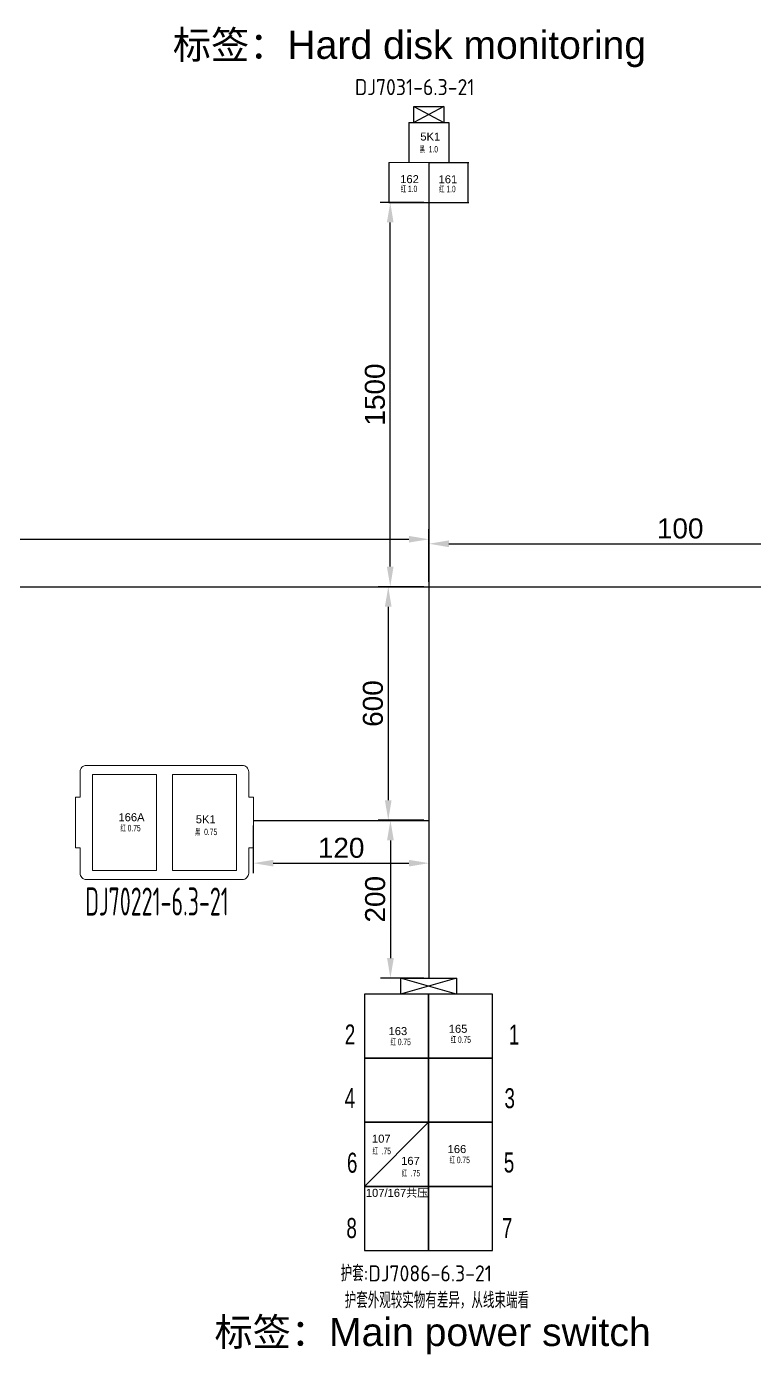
# Model space of a CAD drawing. Header units: millimetres. Extents: x 62 to 1873, y 998 to 1938.
# Drawn here: x 729.3 to 820.3, y 1215.4 to 1381.3 of the extents above; entities that cross this region are included whole.
import ezdxf

# ---------------------------------------------------------------- set-up
doc = ezdxf.new("R2010")
doc.units = ezdxf.units.MM
doc.layers.add('AM60', color=3, linetype='Continuous', lineweight=25)
doc.layers.add('护套层', color=3, linetype='Continuous', lineweight=0)
doc.layers.add('孔名层', color=1, linetype='Continuous')
doc.layers.add('线色线径', color=1, linetype='Continuous')
doc.styles.add('ISO Proportional', font='isocp.shx', dxfattribs={"bigfont": 'gbcbig.shx'})
doc.styles.get("Standard").update_dxf_attribs({"font": 'arial.ttf'})
doc.styles.add('技术要求及剖视用', font='gbenor.shx', dxfattribs={"width": 0.7, "bigfont": 'gbcbig.shx'})
doc.dimstyles.new('ISO-25', dxfattribs={"dimtxt": 2.5, "dimasz": 2.5, "dimexe": 1.25, "dimexo": 0.625, "dimtad": 1, "dimtxsty": 'Standard', "dimcen": 2.5, "dimadec": 0, "dimazin": 0, "dimtfac": 1, "dimtmove": 0, "dimatfit": 3, "dimfxl": 1, "dimarcsym": 0})

# ---------------------------------------------------------------- blocks, each defined once
blk = doc.blocks.new('A$Cd942ce74')
at = {"color": 3}
for p, q in [((13.96, 34), (6.96, 32)), ((6.96, 34), (13.96, 34)), ((6.96, 34), (6.96, 32)), ((13.96, 32), (6.96, 34)), ((13.96, 34), (13.96, 32)), ((2.46, 32), (2.46, 24)), ((10.46, 32), (2.46, 32)), ((10.46, 24), (10.46, 32)), ((10.46, 32), (10.46, 24)), ((18.46, 32), (10.46, 32)), ((18.46, 24), (18.46, 32)), ((2.46, 24), (2.46, 16)), ((10.46, 24), (2.46, 24)), ((2.46, 24), (10.46, 24)), ((10.46, 16), (10.46, 24)), ((10.46, 24), (10.46, 16)), ((18.46, 24), (10.46, 24)), ((10.46, 24), (18.46, 24)), ((18.46, 16), (18.46, 24)), ((2.46, 16), (2.46, 8)), ((10.46, 16), (2.46, 16)), ((2.46, 16), (10.46, 16)), ((10.46, 8), (10.46, 16)), ((10.46, 16), (10.46, 8)), ((18.46, 16), (10.46, 16)), ((10.46, 16), (18.46, 16)), ((18.46, 8), (18.46, 16)), ((2.46, 8), (2.46, 0)), ((10.46, 8), (2.46, 8)), ((2.46, 8), (10.46, 8)), ((10.46, 0), (10.46, 8)), ((10.46, 8), (10.46, 0)), ((18.46, 8), (10.46, 8)), ((10.46, 8), (18.46, 8)), ((18.46, 0), (18.46, 8)), ((2.46, 0), (10.46, 0)), ((10.46, 0), (18.46, 0))]:
    blk.add_line(p, q, dxfattribs=at)
at = {"layer": '孔名层', "color": 1, "width": 0.67}
for s, p in [('2', (0.01, 25.72)), ('1', (20.53, 25.7)), ('4', (0, 17.77)), ('3', (19.97, 17.76)), ('6', (0.28, 9.7)), ('5', (19.89, 9.73)), ('8', (0.21, 1.54)), ('7', (19.65, 1.53))]:
    blk.add_text(s, height=2.5, dxfattribs=at).set_placement(p)
blk = doc.blocks.new('DJ70221-6_3-21-Out2151913532')
for points in [[(10.54, 10.29), (10.54, 13.45, 0.414214), (9.74, 14.25), (-9.74, 14.25, 0.414214), (-10.54, 13.45), (-10.54, 10.29)], [(-10.54, 3.96), (-10.54, 0.8, 0.414214), (-9.74, 0), (9.74, 0, 0.414214), (10.54, 0.8), (10.54, 3.96)]]:
    blk.add_lwpolyline(points, format="xyb")
for points in [[(-1, 1.12), (-9, 1.12), (-9, 13.12), (-1, 13.12)], [(9, 1.12), (1, 1.12), (1, 13.12), (9, 13.12)]]:
    blk.add_lwpolyline(points, close=True)
for points in [[(-10.54, 3.96), (-11.12, 3.96), (-11.12, 10.29), (-10.54, 10.29)], [(10.54, 3.96), (11.12, 3.96), (11.12, 10.29), (10.54, 10.29)]]:
    blk.add_lwpolyline(points)
at = {"layer": '护套层', "style": '技术要求及剖视用', "width": 0.67}
for tag, p, flags in [('备注', (-9.5, 40), 8), ('标号', (-9.5, 36), 8), ('功能', (-10, 32), 8), ('英文功能', (-10, 28), 8), ('编号', (-21, 24), 8), ('护套号', (-10, 24), 8), ('颜色', (11, 24), 9), ('厂家', (13, 24), 9), ('端子', (15, 24), 9), ('统计到BOM', (11, 22), 9), ('客户代号', (-21, 20), 8), ('配件', (-10, 20), 8), ('配置', (11, 20), 9), ('编码', (13, 20), 9), ('防水栓', (15, 20), 9), ('工序', (11, 18), 9), ('工位', (13, 18), 9), ('设计软件', (17.76, 18), 9), ('附件', (-10, 16), 8), ('视图', (11, 16), 9), ('方向', (13, 16), 9), ('盲栓', (15, 16), 9)]:
    blk.add_attdef(tag, p, '', height=3.5, dxfattribs=dict(at, flags=flags))
blk = doc.blocks.new('*D105')
at = {"color": 0, "lineweight": -2, "transparency": 16777216}
for p, q in [((642.41, 1311.96), (642.41, 1318.51)), ((644.91, 1317.26), (777.07, 1317.26)), ((779.57, 1311.96), (779.57, 1318.51))]:
    blk.add_line(p, q, dxfattribs=at)
at = {"color": 0, "transparency": 16777216}
for points in [[(644.91, 1317.68), (644.91, 1316.85), (642.41, 1317.26)], [(777.07, 1317.68), (777.07, 1316.85), (779.57, 1317.26)]]:
    blk.add_solid(points, dxfattribs=at)
at = {"layer": 'Defpoints', "color": 0, "transparency": 16777216}
for p in [(779.57, 1317.26), (642.41, 1311.34), (779.57, 1311.34)]:
    blk.add_point(p, dxfattribs=at)
at = {"color": 3, "transparency": 16777216, "insert": (710.99, 1319.16), "char_height": 2.5, "attachment_point": 5}
blk.add_mtext('100', dxfattribs=at)
blk = doc.blocks.new('*D108')
at = {"color": 0, "lineweight": -2, "transparency": 16777216}
for p, q in [((778.94, 1311.34), (773.24, 1311.34)), ((774.49, 1308.84), (774.49, 1284.65)), ((778.94, 1282.15), (773.24, 1282.15))]:
    blk.add_line(p, q, dxfattribs=at)
at = {"color": 0, "transparency": 16777216}
for points in [[(774.07, 1308.84), (774.9, 1308.84), (774.49, 1311.34)], [(774.07, 1284.65), (774.9, 1284.65), (774.49, 1282.15)]]:
    blk.add_solid(points, dxfattribs=at)
at = {"layer": 'Defpoints', "color": 0, "transparency": 16777216}
for p in [(779.57, 1311.34), (774.49, 1282.15), (779.57, 1282.15)]:
    blk.add_point(p, dxfattribs=at)
at = {"color": 3, "transparency": 16777216, "insert": (772.58, 1296.74), "char_height": 2.5, "attachment_point": 5, "rotation": 90}
blk.add_mtext('600', dxfattribs=at)
blk = doc.blocks.new('*D109')
at = {"color": 0, "lineweight": -2, "transparency": 16777216}
for p, q in [((757.62, 1281.52), (757.62, 1275.55)), ((779.57, 1281.52), (779.57, 1275.55)), ((760.12, 1276.8), (777.07, 1276.8))]:
    blk.add_line(p, q, dxfattribs=at)
at = {"color": 0, "transparency": 16777216}
for points in [[(760.12, 1277.21), (760.12, 1276.38), (757.62, 1276.8)], [(777.07, 1277.21), (777.07, 1276.38), (779.57, 1276.8)]]:
    blk.add_solid(points, dxfattribs=at)
at = {"layer": 'Defpoints', "color": 0, "transparency": 16777216}
for p in [(757.62, 1282.15), (779.57, 1282.15), (779.57, 1276.8)]:
    blk.add_point(p, dxfattribs=at)
at = {"color": 3, "transparency": 16777216, "insert": (768.6, 1278.7), "char_height": 2.5, "attachment_point": 5}
blk.add_mtext('120', dxfattribs=at)
blk = doc.blocks.new('*D110')
at = {"color": 0, "lineweight": -2, "transparency": 16777216}
for p, q in [((778.94, 1282.15), (773.51, 1282.15)), ((774.76, 1279.65), (774.76, 1264.93)), ((778.94, 1262.43), (773.51, 1262.43))]:
    blk.add_line(p, q, dxfattribs=at)
at = {"color": 0, "transparency": 16777216}
for points in [[(774.34, 1279.65), (775.18, 1279.65), (774.76, 1282.15)], [(774.34, 1264.93), (775.18, 1264.93), (774.76, 1262.43)]]:
    blk.add_solid(points, dxfattribs=at)
at = {"layer": 'Defpoints', "color": 0, "transparency": 16777216}
for p in [(779.57, 1282.15), (774.76, 1262.43), (779.57, 1262.43)]:
    blk.add_point(p, dxfattribs=at)
at = {"color": 3, "transparency": 16777216, "insert": (772.86, 1272.29), "char_height": 2.5, "attachment_point": 5, "rotation": 90}
blk.add_mtext('200', dxfattribs=at)
blk = doc.blocks.new('*D111')
at = {"color": 0, "lineweight": -2, "transparency": 16777216}
for p, q in [((778.94, 1359.35), (773.49, 1359.35)), ((774.74, 1313.84), (774.74, 1356.85)), ((778.94, 1311.34), (773.49, 1311.34))]:
    blk.add_line(p, q, dxfattribs=at)
at = {"color": 0, "transparency": 16777216}
for points in [[(774.32, 1356.85), (775.15, 1356.85), (774.74, 1359.35)], [(774.32, 1313.84), (775.15, 1313.84), (774.74, 1311.34)]]:
    blk.add_solid(points, dxfattribs=at)
at = {"layer": 'Defpoints', "color": 0, "transparency": 16777216}
for p in [(774.74, 1359.35), (779.57, 1359.35), (779.57, 1311.34)]:
    blk.add_point(p, dxfattribs=at)
at = {"color": 3, "transparency": 16777216, "insert": (772.83, 1335.34), "char_height": 2.5, "attachment_point": 5, "rotation": 90}
blk.add_mtext('1500', dxfattribs=at)
blk = doc.blocks.new('*D112')
at = {"color": 0, "lineweight": -2, "transparency": 16777216}
for p, q in [((779.57, 1311.96), (779.57, 1317.95)), ((842.38, 1311.96), (842.38, 1317.95)), ((782.07, 1316.7), (839.88, 1316.7))]:
    blk.add_line(p, q, dxfattribs=at)
at = {"color": 0, "transparency": 16777216}
for points in [[(782.07, 1317.12), (782.07, 1316.28), (779.57, 1316.7)], [(839.88, 1317.12), (839.88, 1316.28), (842.38, 1316.7)]]:
    blk.add_solid(points, dxfattribs=at)
at = {"layer": 'Defpoints', "color": 0, "transparency": 16777216}
for p in [(842.38, 1316.7), (779.57, 1311.34), (842.38, 1311.34)]:
    blk.add_point(p, dxfattribs=at)
at = {"color": 3, "transparency": 16777216, "insert": (810.98, 1318.6), "char_height": 2.5, "attachment_point": 5}
blk.add_mtext('100', dxfattribs=at)

msp = doc.modelspace()

# ---------------------------------------------------------------- linework, layer by layer
for p, q in [((779.568, 1359.346), (779.568, 1262.425)), ((485.301, 1311.338), (1452.792, 1311.338)), ((757.622, 1282.146), (779.568, 1282.146))]:
    msp.add_line(p, q)
at = {"color": 3}
msp.add_line((779.504, 1244.425), (771.504, 1236.425), dxfattribs=at)
at = {"layer": 'AM60'}
for p, q in [((777.693, 1369.346), (777.693, 1371.346)), ((777.693, 1371.346), (781.442, 1371.346)), ((777.693, 1371.346), (781.442, 1369.346)), ((781.442, 1371.346), (777.693, 1369.346)), ((781.442, 1371.346), (781.442, 1369.346)), ((777.068, 1369.346), (782.068, 1369.346)), ((777.068, 1369.346), (777.068, 1364.346)), ((782.068, 1369.346), (782.068, 1364.346)), ((774.568, 1364.346), (774.568, 1359.346)), ((779.568, 1364.346), (779.568, 1359.346)), ((779.568, 1364.346), (784.568, 1364.346)), ((784.448, 1364.346), (784.448, 1359.346)), ((774.568, 1359.346), (779.568, 1359.346)), ((779.568, 1359.346), (784.568, 1359.346))]:
    msp.add_line(p, q, dxfattribs=at)
at = {"layer": 'AM60', "lineweight": 5}
msp.add_line((774.568, 1364.346), (779.568, 1364.346), dxfattribs=at)

# ---------------------------------------------------------------- block references
msp.add_blockref('A$Cd942ce74', (769.048, 1228.425))
at = {"layer": '护套层'}
ref = msp.add_blockref('DJ70221-6_3-21-Out2151913532', (746.505, 1274.759), dxfattribs=at)
ref.add_attrib('护套号', 'DJ70221-6.3-21', (736.598, 1270.259), dxfattribs={"height": 3.5, "style": '技术要求及剖视用', "width": 0.67})

# ---------------------------------------------------------------- texts
at = {"layer": 'AM60', "lineweight": 5}
for s, p in [('162', (775.983, 1361.751)), ('161', (780.782, 1361.735)), ('166A', (740.763, 1282.036)), ('163', (774.529, 1255.319)), ('165', (782.048, 1255.607)), ('107', (772.453, 1241.881)), ('166', (781.91, 1240.579)), ('167', (776.103, 1239.109)), ('107/167共压', (771.687, 1235.111))]:
    msp.add_text(s, height=1, dxfattribs=at).set_placement(p)
at = {"layer": 'AM60', "color": 3, "style": 'ISO Proportional'}
for s, p in [('护套:DJ7086-6.3-21', (768.537, 1224.551)), ('护套外观较实物有差异，从线束端看', (769.047, 1221.192))]:
    msp.add_text(s, height=2, dxfattribs=at).set_placement(p)
at = {"layer": 'AM60', "attachment_point": 1}
for s, width, heights, insert, char_height in [('{\\fSimSun|b0|i0|c134|p2;\\C3;标签：\\fArial|b0|i0|c0|p34;Hard disk monitoring}', 66.92058, [35.837], (747.563, 1380.781), 3.5), ('{\\Fisocp,gbcbig|c134;\\C3;DJ7031-6.3-21}', 36.31, [0], (770.316, 1374.75), 2), ('{\\fSimSun|b0|i0|c134|p2;\\C3;标签：\\fArial|b0|i0|c0|p34;Main power switch}', 66.92058, [35.837], (752.765, 1219.979), 3.5)]:
    msp.add_mtext_dynamic_manual_height_columns(s, width=width, gutter_width=12.5, heights=heights, dxfattribs=dict(at, insert=insert, char_height=char_height))
at = {"layer": 'AM60', "lineweight": 5, "char_height": 1, "width": 2.90576, "attachment_point": 1}
for insert in [(778.499, 1368.072), (750.43, 1282.784)]:
    msp.add_mtext('5K1', dxfattribs=dict(at, insert=insert))
at = {"layer": '线色线径', "lineweight": 5, "width": 0.6}
for s, p in [('黑  1.0', (778.408, 1365.591)), ('红 1.0', (776.046, 1360.637)), ('红 1.0', (780.844, 1360.621)), ('红 0.75', (741.009, 1280.779)), ('黑  0.75', (750.339, 1280.303)), ('红 0.75', (774.775, 1254.063)), ('红 0.75', (782.294, 1254.35)), ('红  .75', (772.528, 1240.442)), ('红 0.75', (782.156, 1239.322)), ('红  .75', (776.178, 1237.671))]:
    msp.add_text(s, height=0.8, dxfattribs=at).set_placement(p)

# ---------------------------------------------------------------- dimensions: what is measured, and where the dimension line sits
at = {"color": 1}
for base, p1, p2, text, picture, middle in [((774.735, 1359.346), (779.568, 1311.338), (779.568, 1359.346), '1500', '*D111', (772.834, 1335.342)), ((774.486, 1282.146), (779.568, 1311.338), (779.568, 1282.146), '600', '*D108', (772.584, 1296.742)), ((774.76, 1262.425), (779.568, 1282.146), (779.568, 1262.425), '200', '*D110', (772.859, 1272.286))]:
    dim = msp.add_linear_dim(base=base, p1=p1, p2=p2, angle=90, text=text, dimstyle='ISO-25', override={"dimclrt": 3}, dxfattribs=at)
    dim.commit()
    dim.dimension.update_dxf_attribs({"geometry": picture, "text_midpoint": middle})
for base, p1, p2, text, picture, middle in [((779.568, 1317.263), (642.408, 1311.338), (779.568, 1311.338), '100', '*D105', (710.988, 1319.164)), ((842.383, 1316.699), (779.568, 1311.338), (842.383, 1311.338), '100', '*D112', (810.976, 1318.6)), ((779.568, 1276.797), (757.622, 1282.146), (779.568, 1282.146), '120', '*D109', (768.595, 1278.698))]:
    dim = msp.add_linear_dim(base=base, p1=p1, p2=p2, text=text, dimstyle='ISO-25', override={"dimclrt": 3}, dxfattribs=at)
    dim.commit()
    dim.dimension.update_dxf_attribs({"geometry": picture, "text_midpoint": middle})

doc.saveas('drawing.dxf')
